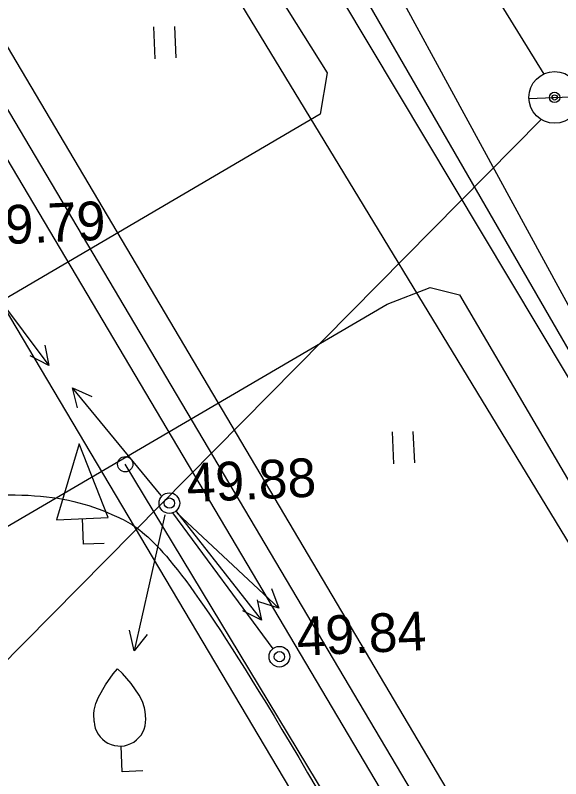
# Model space of a CAD drawing. Extents: x 641382 to 641746, y 6455043 to 6455939.
# Drawn here: x 641548.33 to 641558.88, y 6455674.9 to 6455689.68 of the extents above; entities that cross this region are included whole.
import ezdxf

# ---------------------------------------------------------------- set-up
doc = ezdxf.new("R2010")
doc.units = 0
for name, color, linetype in [('DETAILID', 7, 'Continuous'), ('KRUNDIPIIR', 7, 'Continuous'), ('Level 12', 7, 'Continuous'), ('Level 13', 7, 'Continuous'), ('Level 15', 7, 'Continuous'), ('Level 17', 7, 'Continuous'), ('Level 19', 7, 'Continuous'), ('Level 20', 7, 'Continuous'), ('Level 21', 7, 'Continuous'), ('Level 24', 7, 'Continuous'), ('Level 25', 7, 'Continuous'), ('Level 27', 7, 'Continuous'), ('Level 29', 7, 'Continuous'), ('Level 35', 7, 'Continuous'), ('Level 36', 7, 'Continuous'), ('Level 38', 7, 'Continuous'), ('Level 40', 7, 'Continuous'), ('Level 5', 7, 'Continuous'), ('Level 53', 7, 'Continuous'), ('Level 6', 7, 'Continuous'), ('Level 63', 7, 'Continuous'), ('Level 7', 7, 'Continuous'), ('Level 8', 7, 'Continuous'), ('Level 9', 7, 'Continuous'), ('RIST', 7, 'Continuous'), ('VALGUSTUSPOST', 7, 'Continuous')]:
    doc.layers.add(name, color=color, linetype=linetype)

# ---------------------------------------------------------------- blocks, each defined once
blk = doc.blocks.new('PUNKT9')
at = {"layer": 'Level 12'}
blk.add_circle((0, 0), 100, dxfattribs=at)
blk = doc.blocks.new('VELT10')
at = {"layer": 'Level 27'}
blk.add_circle((0, 0), 200, dxfattribs=at)
blk = doc.blocks.new('VVEEK1')
at = {"layer": 'DETAILID'}
blk.add_line((-50, 0), (50, 0), dxfattribs=at)
blk.add_circle((0, 0), 50, dxfattribs=at)
blk = doc.blocks.new('WMNOO9')
at = {"layer": 'Level 27'}
blk.add_line((200, 0), (2900, -0.01), dxfattribs=at)
blk.add_lwpolyline([(2535.93, 176.12), (2900, -0.01), (2530.75, -176.23)], dxfattribs=at)
blk = doc.blocks.new('KVILJA')
at = {"layer": 'Level 7'}
for p, q in [((0, 0), (0, 500)), ((400, 0), (0, 0))]:
    blk.add_line(p, q, dxfattribs=at)
for points in [[(-500, 1000), (-500, 1150), (-490, 1216), (-453, 1344), (-396, 1467), (-250, 1700), (-90, 1905), (0, 2000)], [(500, 1000), (500, 1150), (490, 1216), (453, 1344), (396, 1467), (250, 1700), (90, 1905), (0, 2000)]]:
    blk.add_lwpolyline(points, dxfattribs=at)
blk.add_arc((0, 1000), 500, 180, 0, dxfattribs=at)
blk = doc.blocks.new('KHEIN6')
at = {"layer": 'Level 15'}
for p, q in [((0, 620.11), (0, 0)), ((405.61, 608.83), (405.61, 0))]:
    blk.add_line(p, q, dxfattribs=at)
blk = doc.blocks.new('KELUP0')
at = {"layer": 'Level 7'}
for p, q in [((0, 1950), (-500, 500)), ((500, 500), (0, 1950)), ((-500, 500), (500, 500)), ((0, 0), (0, 500)), ((400, 0), (0, 0))]:
    blk.add_line(p, q, dxfattribs=at)
blk = doc.blocks.new('K_AIP2')
at = {"layer": 'Level 17'}
blk.add_circle((0, 0), 148, dxfattribs=at)
blk = doc.blocks.new('PUNK10')
at = {"layer": 'KRUNDIPIIR'}
blk.add_circle((0, 0), 100, dxfattribs=at)
blk = doc.blocks.new('VELT11')
at = {"layer": 'VALGUSTUSPOST'}
blk.add_circle((0, 0), 200, dxfattribs=at)
blk = doc.blocks.new('VVEEK2')
at = {"layer": 'DETAILID'}
blk.add_line((-500, 0), (500, 0), dxfattribs=at)
blk.add_circle((0, 0), 500, dxfattribs=at)
blk = doc.blocks.new('WMNO10')
at = {"layer": 'VALGUSTUSPOST'}
blk.add_line((200, 0), (2900, -0.01), dxfattribs=at)
blk.add_lwpolyline([(2535.93, 176.12), (2900, -0.01), (2530.75, -176.23)], dxfattribs=at)
blk = doc.blocks.new('KVILJ0')
at = {"layer": 'Level 8'}
for p, q in [((0, 0), (0, 500)), ((400, 0), (0, 0))]:
    blk.add_line(p, q, dxfattribs=at)
for points in [[(-500, 1000), (-500, 1150), (-490, 1216), (-453, 1344), (-396, 1467), (-250, 1700), (-90, 1905), (0, 2000)], [(500, 1000), (500, 1150), (490, 1216), (453, 1344), (396, 1467), (250, 1700), (90, 1905), (0, 2000)]]:
    blk.add_lwpolyline(points, dxfattribs=at)
blk.add_arc((0, 1000), 500, 180, 0, dxfattribs=at)
blk = doc.blocks.new('KHEIN7')
at = {"layer": 'Level 13'}
for p, q in [((0, 620.11), (0, 0)), ((405.61, 608.83), (405.61, 0))]:
    blk.add_line(p, q, dxfattribs=at)
blk = doc.blocks.new('KELUP1')
at = {"layer": 'Level 21'}
for p, q in [((0, 1950), (-500, 500)), ((500, 500), (0, 1950)), ((-500, 500), (500, 500)), ((0, 0), (0, 500)), ((400, 0), (0, 0))]:
    blk.add_line(p, q, dxfattribs=at)
blk = doc.blocks.new('K_AIP3')
at = {"layer": 'RIST'}
blk.add_circle((0, 0), 148, dxfattribs=at)

msp = doc.modelspace()

# ---------------------------------------------------------------- linework, layer by layer
at = {"layer": 'Level 17'}
msp.add_line((641555.699, 6455672.312), (641550.454, 6455680.987), dxfattribs=at)
msp.add_line((641555.699, 6455672.312), (641550.454, 6455680.987), dxfattribs=at)
msp.add_line((641555.699, 6455672.312), (641550.454, 6455680.987), dxfattribs=at)
msp.add_line((641555.699, 6455672.312), (641550.454, 6455680.987), dxfattribs=at)
at = {"layer": 'Level 21'}
msp.add_line((641558.766, 6455688.087), (641558.766, 6455688.087), dxfattribs=at)
msp.add_line((641558.766, 6455688.087), (641558.766, 6455688.087), dxfattribs=at)
msp.add_line((641558.766, 6455688.087), (641558.766, 6455688.087), dxfattribs=at)
msp.add_line((641558.766, 6455688.087), (641558.766, 6455688.087), dxfattribs=at)
msp.add_line((641558.766, 6455688.087), (641558.766, 6455688.087), dxfattribs=at)
msp.add_line((641558.766, 6455688.087), (641558.766, 6455688.087), dxfattribs=at)
msp.add_line((641558.766, 6455688.087), (641558.766, 6455688.087), dxfattribs=at)
msp.add_line((641558.766, 6455688.087), (641558.766, 6455688.087), dxfattribs=at)
msp.add_line((641558.766, 6455688.087), (641558.766, 6455688.087), dxfattribs=at)
msp.add_line((641558.766, 6455688.087), (641558.766, 6455688.087), dxfattribs=at)
msp.add_line((641558.766, 6455688.087), (641558.766, 6455688.087), dxfattribs=at)
msp.add_line((641558.766, 6455688.087), (641558.766, 6455688.087), dxfattribs=at)
at = {"layer": 'Level 24'}
msp.add_line((641542.825, 6455711.257), (641566.382, 6455670.477), dxfattribs=at)
msp.add_line((641542.825, 6455711.257), (641566.382, 6455670.477), dxfattribs=at)
at = {"layer": 'Level 25'}
for p, q in [((641541.806, 6455715.797), (641558.556, 6455688.54)), ((641541.806, 6455715.797), (641558.556, 6455688.54)), ((641541.806, 6455715.797), (641558.556, 6455688.54)), ((641541.806, 6455715.797), (641558.556, 6455688.54)), ((641558.503, 6455687.661), (641544.929, 6455673.924)), ((641558.503, 6455687.661), (641544.929, 6455673.924))]:
    msp.add_line(p, q, dxfattribs=at)
msp.add_lwpolyline([(641560.886, 6455676.436), (641550.698, 6455693.186), (641541.038, 6455709.914), (641536.256, 6455718.113)], dxfattribs=at)
msp.add_lwpolyline([(641560.886, 6455676.436), (641550.698, 6455693.186), (641541.038, 6455709.914), (641536.256, 6455718.113)], dxfattribs=at)
at = {"layer": 'Level 27'}
for p, q in [((641551.308, 6455680.234), (641551.308, 6455680.234)), ((641551.308, 6455680.234), (641551.308, 6455680.234)), ((641551.308, 6455680.234), (641551.308, 6455680.234)), ((641551.308, 6455680.234), (641551.308, 6455680.234)), ((641551.308, 6455680.234), (641551.308, 6455680.234)), ((641551.308, 6455680.234), (641551.308, 6455680.234)), ((641551.308, 6455680.234), (641551.308, 6455680.234)), ((641551.308, 6455680.234), (641551.308, 6455680.234)), ((641551.308, 6455680.234), (641551.308, 6455680.234)), ((641551.308, 6455680.234), (641551.308, 6455680.234)), ((641551.308, 6455680.234), (641551.308, 6455680.234)), ((641551.308, 6455680.234), (641551.308, 6455680.234)), ((641553.438, 6455677.262), (641553.438, 6455677.262)), ((641553.438, 6455677.262), (641553.438, 6455677.262)), ((641553.438, 6455677.262), (641553.438, 6455677.262)), ((641553.438, 6455677.262), (641553.438, 6455677.262)), ((641553.438, 6455677.262), (641553.438, 6455677.262)), ((641553.438, 6455677.262), (641553.438, 6455677.262)), ((641553.438, 6455677.262), (641553.438, 6455677.262)), ((641553.438, 6455677.262), (641553.438, 6455677.262)), ((641553.438, 6455677.262), (641553.438, 6455677.262)), ((641553.438, 6455677.262), (641553.438, 6455677.262)), ((641553.438, 6455677.262), (641553.438, 6455677.262)), ((641553.438, 6455677.262), (641553.438, 6455677.262))]:
    msp.add_line(p, q, dxfattribs=at)
at = {"layer": 'Level 29'}
msp.add_line((641551.371, 6455680.045), (641553.31, 6455677.415), dxfattribs=at)
msp.add_line((641551.371, 6455680.045), (641553.31, 6455677.415), dxfattribs=at)
msp.add_line((641551.371, 6455680.045), (641553.31, 6455677.415), dxfattribs=at)
msp.add_line((641551.371, 6455680.045), (641553.31, 6455677.415), dxfattribs=at)
at = {"layer": 'Level 35'}
msp.add_line((641541.441, 6455700.429), (641563.673, 6455662.884), dxfattribs=at)
msp.add_line((641541.441, 6455700.429), (641563.673, 6455662.884), dxfattribs=at)
at = {"layer": 'Level 36'}
for points in [[(641563.686, 6455661.684), (641540.623, 6455700.601), (641530.489, 6455717.855)], [(641563.686, 6455661.684), (641540.623, 6455700.601), (641530.489, 6455717.855)], [(641563.258, 6455661.431), (641540.195, 6455700.349), (641530.06, 6455717.603)], [(641563.258, 6455661.431), (641540.195, 6455700.349), (641530.06, 6455717.603)]]:
    msp.add_lwpolyline(points, dxfattribs=at)
at = {"layer": 'Level 38'}
msp.add_open_spline([(641546.206, 6455680.177), (641548.337, 6455680.555), (641550.385, 6455680.251), (641552.03, 6455678.854), (641559.265, 6455665.569)], degree=3, dxfattribs=at)
msp.add_open_spline([(641546.206, 6455680.177), (641548.337, 6455680.555), (641550.385, 6455680.251), (641552.03, 6455678.854), (641559.265, 6455665.569)], degree=3, dxfattribs=at)
msp.add_open_spline([(641546.206, 6455680.177), (641548.337, 6455680.555), (641550.385, 6455680.251), (641552.03, 6455678.854), (641559.265, 6455665.569)], degree=3, dxfattribs=at)
msp.add_open_spline([(641546.206, 6455680.177), (641548.337, 6455680.555), (641550.385, 6455680.251), (641552.03, 6455678.854), (641559.265, 6455665.569)], degree=3, dxfattribs=at)
at = {"layer": 'Level 40'}
msp.add_lwpolyline([(641543.155, 6455692.361), (641574.6, 6455639.407), (641533.806, 6455623.703), (641514.794, 6455688.55)], close=True, dxfattribs=at)
msp.add_lwpolyline([(641543.155, 6455692.361), (641574.6, 6455639.407), (641533.806, 6455623.703), (641514.794, 6455688.55)], close=True, dxfattribs=at)
at = {"layer": 'Level 53'}
msp.add_lwpolyline([(641540.384, 6455718.298), (641572.199, 6455659.88), (641588.21, 6455633.105)], dxfattribs=at)
msp.add_lwpolyline([(641540.384, 6455718.298), (641572.199, 6455659.88), (641588.21, 6455633.105)], dxfattribs=at)
msp.add_lwpolyline([(641543.155, 6455692.361), (641574.6, 6455639.407), (641533.806, 6455623.703), (641514.794, 6455688.55)], close=True, dxfattribs=at)
msp.add_lwpolyline([(641543.155, 6455692.361), (641574.6, 6455639.407), (641533.806, 6455623.703), (641514.794, 6455688.55)], close=True, dxfattribs=at)
at = {"layer": 'Level 9'}
for p, q in [((641548.332, 6455698.242), (641554.361, 6455688.56)), ((641548.332, 6455698.242), (641554.361, 6455688.56)), ((641548.332, 6455698.242), (641554.361, 6455688.56)), ((641548.332, 6455698.242), (641554.361, 6455688.56)), ((641554.361, 6455688.56), (641554.227, 6455687.762)), ((641554.361, 6455688.56), (641554.227, 6455687.762)), ((641554.361, 6455688.56), (641554.227, 6455687.762)), ((641554.361, 6455688.56), (641554.227, 6455687.762)), ((641554.227, 6455687.762), (641535.798, 6455676.953)), ((641554.227, 6455687.762), (641535.798, 6455676.953)), ((641555.522, 6455684.088), (641556.355, 6455684.408)), ((641555.522, 6455684.088), (641556.355, 6455684.408)), ((641555.522, 6455684.088), (641556.355, 6455684.408)), ((641555.522, 6455684.088), (641556.355, 6455684.408)), ((641556.355, 6455684.408), (641556.927, 6455684.264)), ((641556.355, 6455684.408), (641556.927, 6455684.264)), ((641556.355, 6455684.408), (641556.927, 6455684.264)), ((641556.355, 6455684.408), (641556.927, 6455684.264)), ((641556.927, 6455684.264), (641565.728, 6455669.235)), ((641556.927, 6455684.264), (641565.728, 6455669.235)), ((641556.927, 6455684.264), (641565.728, 6455669.235)), ((641556.927, 6455684.264), (641565.728, 6455669.235)), ((641542.14, 6455676.25), (641555.522, 6455684.088)), ((641542.14, 6455676.25), (641555.522, 6455684.088)), ((641542.14, 6455676.25), (641555.522, 6455684.088)), ((641542.14, 6455676.25), (641555.522, 6455684.088))]:
    msp.add_line(p, q, dxfattribs=at)
msp.add_lwpolyline([(641561.31, 6455664.193), (641564.952, 6455666.08), (641566.934, 6455668.524), (641566.086, 6455670.886), (641549.733, 6455698.215), (641547.022, 6455698.244), (641542.052, 6455696.314)], dxfattribs=at)
msp.add_lwpolyline([(641561.31, 6455664.193), (641564.952, 6455666.08), (641566.934, 6455668.524), (641566.086, 6455670.886), (641549.733, 6455698.215), (641547.022, 6455698.244), (641542.052, 6455696.314)], dxfattribs=at)
msp.add_lwpolyline([(641561.31, 6455664.193), (641564.952, 6455666.08), (641566.934, 6455668.524), (641566.086, 6455670.886), (641549.733, 6455698.215), (641547.022, 6455698.244), (641542.052, 6455696.314)], dxfattribs=at)
msp.add_lwpolyline([(641561.31, 6455664.193), (641564.952, 6455666.08), (641566.934, 6455668.524), (641566.086, 6455670.886), (641549.733, 6455698.215), (641547.022, 6455698.244), (641542.052, 6455696.314)], dxfattribs=at)

# ---------------------------------------------------------------- block references
at = {"layer": 'Level 12', "xscale": 0.0009994242458242807, "yscale": 0.000999424245824281, "rotation": 2.5653181578468396}
for name, p in [('PUNKT9', (641558.766, 6455688.087)), ('PUNKT9', (641558.766, 6455688.087)), ('PUNKT9', (641558.766, 6455688.087)), ('PUNKT9', (641558.766, 6455688.087)), ('K_AIP3', (641550.454, 6455680.987)), ('PUNKT9', (641551.308, 6455680.234)), ('PUNKT9', (641551.308, 6455680.234)), ('PUNKT9', (641551.308, 6455680.234)), ('PUNKT9', (641551.308, 6455680.234)), ('PUNKT9', (641553.438, 6455677.262)), ('PUNKT9', (641553.438, 6455677.262)), ('PUNKT9', (641553.438, 6455677.262)), ('PUNKT9', (641553.438, 6455677.262))]:
    msp.add_blockref(name, p, dxfattribs=at)
at = {"layer": 'Level 15', "xscale": 0.0009994242458242807, "yscale": 0.000999424245824281, "rotation": 2.5653181578468396}
for p in [(641551.027, 6455688.836), (641551.027, 6455688.836), (641555.646, 6455680.993), (641555.646, 6455680.993)]:
    msp.add_blockref('KHEIN6', p, dxfattribs=at)
at = {"layer": 'Level 17', "xscale": 0.0009994242458242807, "yscale": 0.000999424245824281, "rotation": 2.5653181578468396}
msp.add_blockref('K_AIP2', (641550.454, 6455680.987), dxfattribs=at)
at = {"layer": 'Level 19', "xscale": 0.0009994242458242807, "yscale": 0.000999424245824281, "rotation": 2.5653181578468396}
for p in [(641551.308, 6455680.234), (641551.308, 6455680.234), (641553.438, 6455677.262), (641553.438, 6455677.262)]:
    msp.add_blockref('VELT11', p, dxfattribs=at)
at = {"layer": 'Level 20', "xscale": 0.0009994242458242807, "yscale": 0.000999424245824281, "rotation": 2.5653181578468396}
for p in [(641551.027, 6455688.836), (641551.027, 6455688.836), (641555.646, 6455680.993), (641555.646, 6455680.993)]:
    msp.add_blockref('KHEIN7', p, dxfattribs=at)
at = {"layer": 'Level 21', "xscale": 0.0009994242458242807, "yscale": 0.000999424245824281, "rotation": 2.5653181578468396}
for name, p in [('VVEEK2', (641558.766, 6455688.087)), ('VVEEK2', (641558.766, 6455688.087)), ('VVEEK1', (641558.766, 6455688.087)), ('VVEEK1', (641558.766, 6455688.087)), ('KELUP1', (641549.647, 6455679.437))]:
    msp.add_blockref(name, p, dxfattribs=at)
at = {"layer": 'Level 27'}
for name, p, xscale, yscale, rotation in [('WMNOO9', (641547.24, 6455685.216), 0.0009994231500300953, 0.0009994231500300953, -53.19923790390987), ('WMNOO9', (641547.24, 6455685.216), 0.0009994231500300953, 0.0009994231500300953, -53.19923790390987), ('WMNOO9', (641551.276, 6455680.23), 0.0009994251821467204, 0.0009994251821467202, 129.44124558467257), ('WMNOO9', (641551.276, 6455680.23), 0.0009994251821467204, 0.0009994251821467202, 129.44124558467257), ('VELT10', (641551.308, 6455680.234), 0.0009994242458242807, 0.000999424245824281, 2.5653181578468396), ('VELT10', (641551.308, 6455680.234), 0.0009994242458242807, 0.000999424245824281, 2.5653181578468396), ('WMNOO9', (641551.301, 6455680.246), 0.0009994258699492723, 0.000999425869949272, -51.775578793430476), ('WMNOO9', (641551.311, 6455680.179), 0.00099942346105082, 0.00099942346105082, -43.009725875410645), ('WMNOO9', (641551.262, 6455680.203), 0.0009994233181587896, 0.0009994233181587896, -102.6480777291637), ('VELT10', (641553.438, 6455677.262), 0.0009994242458242807, 0.000999424245824281, 2.5653181578468396), ('VELT10', (641553.438, 6455677.262), 0.0009994242458242807, 0.000999424245824281, 2.5653181578468396)]:
    msp.add_blockref(name, p, dxfattribs=dict(at, xscale=xscale, yscale=yscale, rotation=rotation))
at = {"layer": 'Level 6', "xscale": 0.0009994242458242807, "yscale": 0.000999424245824281, "rotation": 2.5653181578468396}
for p in [(641558.766, 6455688.087), (641558.766, 6455688.087), (641558.766, 6455688.087), (641558.766, 6455688.087), (641551.308, 6455680.234), (641551.308, 6455680.234), (641551.308, 6455680.234), (641551.308, 6455680.234), (641553.438, 6455677.262), (641553.438, 6455677.262), (641553.438, 6455677.262), (641553.438, 6455677.262)]:
    msp.add_blockref('PUNK10', p, dxfattribs=at)
at = {"layer": 'Level 7'}
for name, p, xscale, yscale, rotation in [('WMNO10', (641547.24, 6455685.216), 0.0009994231500300953, 0.0009994231500300953, -53.19923790390987), ('WMNO10', (641547.24, 6455685.216), 0.0009994231500300953, 0.0009994231500300953, -53.19923790390987), ('WMNO10', (641551.276, 6455680.23), 0.0009994251821467204, 0.0009994251821467202, 129.44124558467257), ('WMNO10', (641551.276, 6455680.23), 0.0009994251821467204, 0.0009994251821467202, 129.44124558467257), ('KELUP0', (641549.647, 6455679.437), 0.0009994242458242807, 0.000999424245824281, 2.5653181578468396), ('WMNO10', (641551.301, 6455680.246), 0.0009994258699492723, 0.000999425869949272, -51.775578793430476), ('WMNO10', (641551.311, 6455680.179), 0.00099942346105082, 0.00099942346105082, -43.009725875410645), ('WMNO10', (641551.262, 6455680.203), 0.0009994233181587896, 0.0009994233181587896, -102.6480777291637), ('KVILJA', (641550.395, 6455675.033), 0.0009994242458242807, 0.000999424245824281, 2.5653181578468396), ('KVILJA', (641550.395, 6455675.033), 0.0009994242458242807, 0.000999424245824281, 2.5653181578468396)]:
    msp.add_blockref(name, p, dxfattribs=dict(at, xscale=xscale, yscale=yscale, rotation=rotation))
at = {"layer": 'Level 8', "xscale": 0.0009994242458242807, "yscale": 0.000999424245824281, "rotation": 2.5653181578468396}
msp.add_blockref('KVILJ0', (641550.395, 6455675.033), dxfattribs=at)
msp.add_blockref('KVILJ0', (641550.395, 6455675.033), dxfattribs=at)

# ---------------------------------------------------------------- texts
at = {"layer": 'Level 5'}
msp.add_text('49.84', height=0.7496, rotation=2.5653, dxfattribs=at).set_placement((641553.788, 6455677.278))
msp.add_text('49.84', height=0.7496, rotation=2.5653, dxfattribs=at).set_placement((641553.788, 6455677.278))
msp.add_text('49.84', height=0.7496, rotation=2.5653, dxfattribs=at).set_placement((641553.788, 6455677.278))
msp.add_text('49.84', height=0.7496, rotation=2.5653, dxfattribs=at).set_placement((641553.788, 6455677.278))
at = {"layer": 'Level 63'}
for s, p in [('49.79', (641547.579, 6455685.222)), ('49.79', (641547.579, 6455685.222)), ('49.79', (641547.579, 6455685.222)), ('49.79', (641547.579, 6455685.222)), ('49.88', (641551.658, 6455680.25)), ('49.88', (641551.658, 6455680.25)), ('49.88', (641551.658, 6455680.25)), ('49.88', (641551.658, 6455680.25))]:
    msp.add_text(s, height=0.7496, rotation=2.5653, dxfattribs=at).set_placement(p)

doc.saveas('drawing.dxf')
